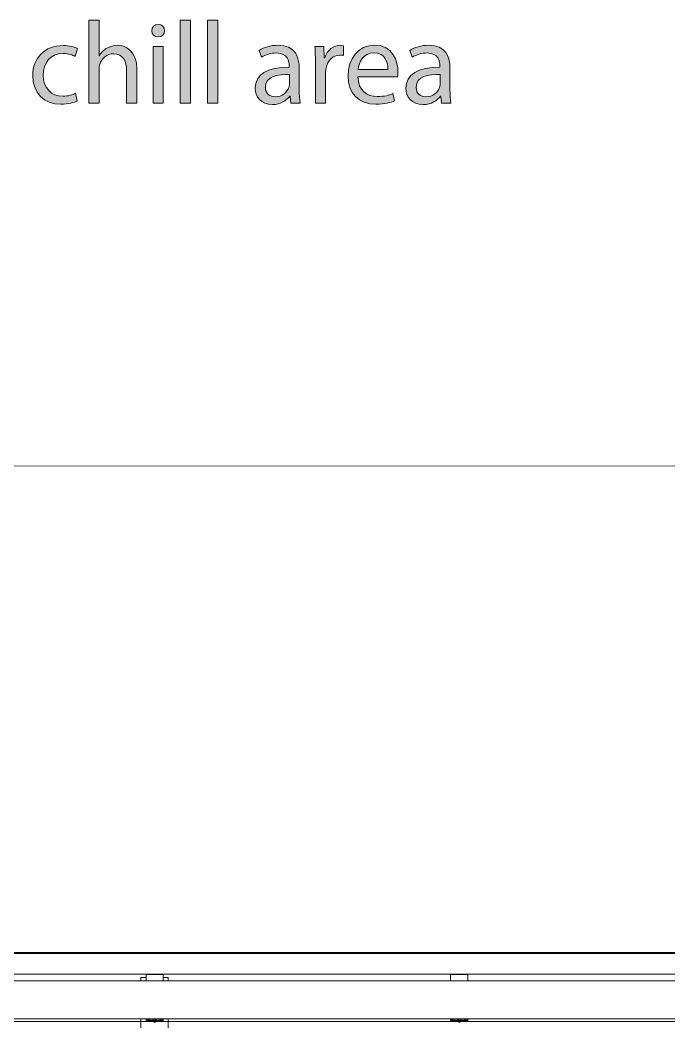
# Model space of a CAD drawing. Header units: centimetres. Extents: x -16.81 to -14.54, y 1.61 to 2.77.
# Drawn here: x -16.2241 to -16.1405, y 1.6488 to 1.7788 of the extents above; entities that cross this region are included whole.
import ezdxf

# ---------------------------------------------------------------- set-up
doc = ezdxf.new("R2010")
doc.units = ezdxf.units.CM
doc.header["$MEASUREMENT"] = 0
doc.layers.get('0').update_dxf_attribs({"lineweight": 0})
doc.layers.add('EXP COTA', color=7, linetype='Continuous', lineweight=0)

# ---------------------------------------------------------------- blocks, each defined once
blk = doc.blocks.new('Block_28')
at = {"true_color": 0x000000, "transparency": 33554687}
h = blk.add_hatch(color=18, dxfattribs=at)
h.dxf.hatch_style = 2
edge = h.paths.add_edge_path()
edge.add_spline(control_points=[(-16.21529, 1.77881), (-16.21529, 1.77881), (-16.21396, 1.77881), (-16.21396, 1.77881), (-16.21396, 1.77881), (-16.21396, 1.77422), (-16.21396, 1.77422), (-16.21396, 1.77422), (-16.21393, 1.77422), (-16.21393, 1.77422), (-16.21372, 1.7746), (-16.21339, 1.77495), (-16.21298, 1.77519), (-16.21258, 1.7754), (-16.21212, 1.77557), (-16.21162, 1.77557), (-16.21066, 1.77557), (-16.20909, 1.77495), (-16.20909, 1.77243), (-16.20909, 1.77243), (-16.20909, 1.76809), (-16.20909, 1.76809), (-16.20909, 1.76809), (-16.21041, 1.76809), (-16.21041, 1.76809), (-16.21041, 1.76809), (-16.21041, 1.77229), (-16.21041, 1.77229), (-16.21041, 1.77347), (-16.21085, 1.77447), (-16.2121, 1.77447), (-16.21296, 1.77447), (-16.21364, 1.77385), (-16.21388, 1.77312), (-16.21395, 1.77295), (-16.21396, 1.77274), (-16.21396, 1.7725), (-16.21396, 1.7725), (-16.21396, 1.76809), (-16.21396, 1.76809), (-16.21396, 1.76809), (-16.21529, 1.76809), (-16.21529, 1.76809), (-16.21529, 1.76809), (-16.21529, 1.77881), (-16.21529, 1.77881)], knot_values=[0, 0, 0, 0, 1, 1, 1, 2, 2, 2, 3, 3, 3, 4, 4, 4, 5, 5, 5, 6, 6, 6, 7, 7, 7, 8, 8, 8, 9, 9, 9, 10, 10, 10, 11, 11, 11, 12, 12, 12, 13, 13, 13, 14, 14, 14, 15, 15, 15, 15], degree=3, periodic=0)
h = blk.add_hatch(color=18, dxfattribs=at)
h.dxf.hatch_style = 2
edge = h.paths.add_edge_path()
edge.add_spline(control_points=[(-16.207, 1.76809), (-16.207, 1.76809), (-16.207, 1.7754), (-16.207, 1.7754), (-16.207, 1.7754), (-16.20568, 1.7754), (-16.20568, 1.7754), (-16.20568, 1.7754), (-16.20568, 1.76809), (-16.20568, 1.76809), (-16.20568, 1.76809), (-16.207, 1.76809), (-16.207, 1.76809)], knot_values=[0, 0, 0, 0, 1, 1, 1, 2, 2, 2, 3, 3, 3, 4, 4, 4, 4], degree=3, periodic=0)
edge = h.paths.add_edge_path()
edge.add_spline(control_points=[(-16.20552, 1.77743), (-16.20552, 1.77698), (-16.20585, 1.77664), (-16.20637, 1.77664), (-16.20683, 1.77664), (-16.20718, 1.77698), (-16.20718, 1.77743), (-16.20718, 1.77791), (-16.20683, 1.77825), (-16.20635, 1.77825), (-16.20585, 1.77825), (-16.20552, 1.77791), (-16.20552, 1.77743)], knot_values=[0, 0, 0, 0, 1, 1, 1, 2, 2, 2, 3, 3, 3, 4, 4, 4, 4], degree=3, periodic=0)
h = blk.add_hatch(color=18, dxfattribs=at)
h.dxf.hatch_style = 2
edge = h.paths.add_edge_path()
edge.add_spline(control_points=[(-16.20351, 1.77881), (-16.20351, 1.77881), (-16.20218, 1.77881), (-16.20218, 1.77881), (-16.20218, 1.77881), (-16.20218, 1.76809), (-16.20218, 1.76809), (-16.20218, 1.76809), (-16.20351, 1.76809), (-16.20351, 1.76809), (-16.20351, 1.76809), (-16.20351, 1.77881), (-16.20351, 1.77881)], knot_values=[0, 0, 0, 0, 1, 1, 1, 2, 2, 2, 3, 3, 3, 4, 4, 4, 4], degree=3, periodic=0)
h = blk.add_hatch(color=18, dxfattribs=at)
h.dxf.hatch_style = 2
edge = h.paths.add_edge_path()
edge.add_spline(control_points=[(-16.19998, 1.77881), (-16.19998, 1.77881), (-16.19865, 1.77881), (-16.19865, 1.77881), (-16.19865, 1.77881), (-16.19865, 1.76809), (-16.19865, 1.76809), (-16.19865, 1.76809), (-16.19998, 1.76809), (-16.19998, 1.76809), (-16.19998, 1.76809), (-16.19998, 1.77881), (-16.19998, 1.77881)], knot_values=[0, 0, 0, 0, 1, 1, 1, 2, 2, 2, 3, 3, 3, 4, 4, 4, 4], degree=3, periodic=0)
h = blk.add_hatch(color=18, dxfattribs=at)
h.dxf.hatch_style = 2
edge = h.paths.add_edge_path()
edge.add_spline(control_points=[(-16.21679, 1.76837), (-16.21713, 1.7682), (-16.21791, 1.76795), (-16.21889, 1.76795), (-16.22109, 1.76795), (-16.22252, 1.76944), (-16.22252, 1.77167), (-16.22252, 1.77391), (-16.22099, 1.77553), (-16.2186, 1.77553), (-16.21782, 1.77553), (-16.21713, 1.77533), (-16.21675, 1.77515), (-16.21675, 1.77515), (-16.21706, 1.77412), (-16.21706, 1.77412), (-16.21737, 1.77433), (-16.21787, 1.7745), (-16.2186, 1.7745), (-16.22027, 1.7745), (-16.22118, 1.77326), (-16.22118, 1.77171), (-16.22118, 1.77002), (-16.2201, 1.76899), (-16.21865, 1.76899), (-16.21789, 1.76899), (-16.21739, 1.76919), (-16.21701, 1.76937), (-16.21701, 1.76937), (-16.21679, 1.76837), (-16.21679, 1.76837)], knot_values=[0, 0, 0, 0, 1, 1, 1, 2, 2, 2, 3, 3, 3, 4, 4, 4, 5, 5, 5, 6, 6, 6, 7, 7, 7, 8, 8, 8, 9, 9, 9, 10, 10, 10, 10], degree=3, periodic=0)
h = blk.add_hatch(color=18, dxfattribs=at)
h.dxf.hatch_style = 2
edge = h.paths.add_edge_path()
edge.add_spline(control_points=[(-16.18943, 1.77181), (-16.19088, 1.77185), (-16.19252, 1.77161), (-16.19252, 1.77016), (-16.19252, 1.7693), (-16.19195, 1.76892), (-16.19128, 1.76892), (-16.19033, 1.76892), (-16.18973, 1.7695), (-16.1895, 1.77012), (-16.18947, 1.77026), (-16.18943, 1.7704), (-16.18943, 1.77054), (-16.18943, 1.77054), (-16.18943, 1.77181), (-16.18943, 1.77181)], knot_values=[0, 0, 0, 0, 1, 1, 1, 2, 2, 2, 3, 3, 3, 4, 4, 4, 5, 5, 5, 5], degree=3, periodic=0)
edge = h.paths.add_edge_path()
edge.add_spline(control_points=[(-16.18924, 1.76809), (-16.18924, 1.76809), (-16.18935, 1.76902), (-16.18935, 1.76902), (-16.18935, 1.76902), (-16.18938, 1.76902), (-16.18938, 1.76902), (-16.1898, 1.76844), (-16.19057, 1.76792), (-16.19162, 1.76792), (-16.1931, 1.76792), (-16.19384, 1.76895), (-16.19384, 1.77002), (-16.19384, 1.77178), (-16.19228, 1.77274), (-16.18947, 1.77274), (-16.18947, 1.77274), (-16.18947, 1.77288), (-16.18947, 1.77288), (-16.18947, 1.7735), (-16.18962, 1.77457), (-16.19112, 1.77457), (-16.19179, 1.77457), (-16.1925, 1.77436), (-16.19302, 1.77402), (-16.19302, 1.77402), (-16.19333, 1.77491), (-16.19333, 1.77491), (-16.19272, 1.77529), (-16.19185, 1.77557), (-16.19093, 1.77557), (-16.18869, 1.77557), (-16.18816, 1.77402), (-16.18816, 1.77257), (-16.18816, 1.77257), (-16.18816, 1.76985), (-16.18816, 1.76985), (-16.18816, 1.76919), (-16.18812, 1.76857), (-16.18804, 1.76809), (-16.18804, 1.76809), (-16.18924, 1.76809), (-16.18924, 1.76809)], knot_values=[0, 0, 0, 0, 1, 1, 1, 2, 2, 2, 3, 3, 3, 4, 4, 4, 5, 5, 5, 6, 6, 6, 7, 7, 7, 8, 8, 8, 9, 9, 9, 10, 10, 10, 11, 11, 11, 12, 12, 12, 13, 13, 13, 14, 14, 14, 14], degree=3, periodic=0)
h = blk.add_hatch(color=18, dxfattribs=at)
h.dxf.hatch_style = 2
edge = h.paths.add_edge_path()
edge.add_spline(control_points=[(-16.18607, 1.77312), (-16.18607, 1.77398), (-16.18609, 1.77471), (-16.18614, 1.7754), (-16.18614, 1.7754), (-16.18497, 1.7754), (-16.18497, 1.7754), (-16.18497, 1.7754), (-16.18494, 1.77395), (-16.18494, 1.77395), (-16.18494, 1.77395), (-16.18487, 1.77395), (-16.18487, 1.77395), (-16.18454, 1.77495), (-16.18375, 1.77557), (-16.18285, 1.77557), (-16.1827, 1.77557), (-16.1826, 1.77553), (-16.18247, 1.7755), (-16.18247, 1.7755), (-16.18247, 1.77426), (-16.18247, 1.77426), (-16.18261, 1.77429), (-16.18275, 1.77429), (-16.18292, 1.77429), (-16.18385, 1.77429), (-16.18452, 1.7736), (-16.18471, 1.7726), (-16.18473, 1.77243), (-16.18477, 1.77219), (-16.18477, 1.77198), (-16.18477, 1.77198), (-16.18477, 1.76809), (-16.18477, 1.76809), (-16.18477, 1.76809), (-16.18607, 1.76809), (-16.18607, 1.76809), (-16.18607, 1.76809), (-16.18607, 1.77312), (-16.18607, 1.77312)], knot_values=[0, 0, 0, 0, 1, 1, 1, 2, 2, 2, 3, 3, 3, 4, 4, 4, 5, 5, 5, 6, 6, 6, 7, 7, 7, 8, 8, 8, 9, 9, 9, 10, 10, 10, 11, 11, 11, 12, 12, 12, 13, 13, 13, 13], degree=3, periodic=0)
h = blk.add_hatch(color=18, dxfattribs=at)
h.dxf.hatch_style = 2
edge = h.paths.add_edge_path()
edge.add_spline(control_points=[(-16.17672, 1.77243), (-16.1767, 1.77329), (-16.17707, 1.7746), (-16.17855, 1.7746), (-16.17989, 1.7746), (-16.18048, 1.77336), (-16.18058, 1.77243), (-16.18058, 1.77243), (-16.17672, 1.77243), (-16.17672, 1.77243)], knot_values=[0, 0, 0, 0, 1, 1, 1, 2, 2, 2, 3, 3, 3, 3], degree=3, periodic=0)
edge = h.paths.add_edge_path()
edge.add_spline(control_points=[(-16.1806, 1.7715), (-16.18058, 1.76971), (-16.17943, 1.76895), (-16.1781, 1.76895), (-16.17715, 1.76895), (-16.17658, 1.76913), (-16.17608, 1.76933), (-16.17608, 1.76933), (-16.17586, 1.7684), (-16.17586, 1.7684), (-16.17633, 1.7682), (-16.17712, 1.76795), (-16.17827, 1.76795), (-16.18053, 1.76795), (-16.18187, 1.7694), (-16.18187, 1.77161), (-16.18187, 1.77381), (-16.18058, 1.77557), (-16.17844, 1.77557), (-16.17607, 1.77557), (-16.17543, 1.77347), (-16.17543, 1.77212), (-16.17543, 1.77185), (-16.17546, 1.77164), (-16.17548, 1.7715), (-16.17548, 1.7715), (-16.1806, 1.7715), (-16.1806, 1.7715)], knot_values=[0, 0, 0, 0, 1, 1, 1, 2, 2, 2, 3, 3, 3, 4, 4, 4, 5, 5, 5, 6, 6, 6, 7, 7, 7, 8, 8, 8, 9, 9, 9, 9], degree=3, periodic=0)
h = blk.add_hatch(color=18, dxfattribs=at)
h.dxf.hatch_style = 2
edge = h.paths.add_edge_path()
edge.add_spline(control_points=[(-16.17, 1.77181), (-16.17145, 1.77185), (-16.17309, 1.77161), (-16.17309, 1.77016), (-16.17309, 1.7693), (-16.17252, 1.76892), (-16.17185, 1.76892), (-16.1709, 1.76892), (-16.1703, 1.7695), (-16.17007, 1.77012), (-16.17004, 1.77026), (-16.17, 1.7704), (-16.17, 1.77054), (-16.17, 1.77054), (-16.17, 1.77181), (-16.17, 1.77181)], knot_values=[0, 0, 0, 0, 1, 1, 1, 2, 2, 2, 3, 3, 3, 4, 4, 4, 5, 5, 5, 5], degree=3, periodic=0)
edge = h.paths.add_edge_path()
edge.add_spline(control_points=[(-16.16981, 1.76809), (-16.16981, 1.76809), (-16.16992, 1.76902), (-16.16992, 1.76902), (-16.16992, 1.76902), (-16.16995, 1.76902), (-16.16995, 1.76902), (-16.17037, 1.76844), (-16.17114, 1.76792), (-16.17219, 1.76792), (-16.17367, 1.76792), (-16.17441, 1.76895), (-16.17441, 1.77002), (-16.17441, 1.77178), (-16.17285, 1.77274), (-16.17004, 1.77274), (-16.17004, 1.77274), (-16.17004, 1.77288), (-16.17004, 1.77288), (-16.17004, 1.7735), (-16.17019, 1.77457), (-16.17169, 1.77457), (-16.17236, 1.77457), (-16.17307, 1.77436), (-16.17359, 1.77402), (-16.17359, 1.77402), (-16.1739, 1.77491), (-16.1739, 1.77491), (-16.17329, 1.77529), (-16.17242, 1.77557), (-16.1715, 1.77557), (-16.16926, 1.77557), (-16.16873, 1.77402), (-16.16873, 1.77257), (-16.16873, 1.77257), (-16.16873, 1.76985), (-16.16873, 1.76985), (-16.16873, 1.76919), (-16.16869, 1.76857), (-16.16861, 1.76809), (-16.16861, 1.76809), (-16.16981, 1.76809), (-16.16981, 1.76809)], knot_values=[0, 0, 0, 0, 1, 1, 1, 2, 2, 2, 3, 3, 3, 4, 4, 4, 5, 5, 5, 6, 6, 6, 7, 7, 7, 8, 8, 8, 9, 9, 9, 10, 10, 10, 11, 11, 11, 12, 12, 12, 13, 13, 13, 14, 14, 14, 14], degree=3, periodic=0)
for points, knots in [([(-16.21529, 1.77881), (-16.21529, 1.77881), (-16.21396, 1.77881), (-16.21396, 1.77881), (-16.21396, 1.77881), (-16.21396, 1.77422), (-16.21396, 1.77422), (-16.21396, 1.77422), (-16.21393, 1.77422), (-16.21393, 1.77422), (-16.21372, 1.7746), (-16.21339, 1.77495), (-16.21298, 1.77519), (-16.21258, 1.7754), (-16.21212, 1.77557), (-16.21162, 1.77557), (-16.21066, 1.77557), (-16.20909, 1.77495), (-16.20909, 1.77243), (-16.20909, 1.77243), (-16.20909, 1.76809), (-16.20909, 1.76809), (-16.20909, 1.76809), (-16.21041, 1.76809), (-16.21041, 1.76809), (-16.21041, 1.76809), (-16.21041, 1.77229), (-16.21041, 1.77229), (-16.21041, 1.77347), (-16.21085, 1.77447), (-16.2121, 1.77447), (-16.21296, 1.77447), (-16.21364, 1.77385), (-16.21388, 1.77312), (-16.21395, 1.77295), (-16.21396, 1.77274), (-16.21396, 1.7725), (-16.21396, 1.7725), (-16.21396, 1.76809), (-16.21396, 1.76809), (-16.21396, 1.76809), (-16.21529, 1.76809), (-16.21529, 1.76809), (-16.21529, 1.76809), (-16.21529, 1.77881), (-16.21529, 1.77881)], [0, 0, 0, 0, 1, 1, 1, 2, 2, 2, 3, 3, 3, 4, 4, 4, 5, 5, 5, 6, 6, 6, 7, 7, 7, 8, 8, 8, 9, 9, 9, 10, 10, 10, 11, 11, 11, 12, 12, 12, 13, 13, 13, 14, 14, 14, 15, 15, 15, 15]), ([(-16.20552, 1.77743), (-16.20552, 1.77698), (-16.20585, 1.77664), (-16.20637, 1.77664), (-16.20683, 1.77664), (-16.20718, 1.77698), (-16.20718, 1.77743), (-16.20718, 1.77791), (-16.20683, 1.77825), (-16.20635, 1.77825), (-16.20585, 1.77825), (-16.20552, 1.77791), (-16.20552, 1.77743)], [0, 0, 0, 0, 1, 1, 1, 2, 2, 2, 3, 3, 3, 4, 4, 4, 4]), ([(-16.20351, 1.77881), (-16.20351, 1.77881), (-16.20218, 1.77881), (-16.20218, 1.77881), (-16.20218, 1.77881), (-16.20218, 1.76809), (-16.20218, 1.76809), (-16.20218, 1.76809), (-16.20351, 1.76809), (-16.20351, 1.76809), (-16.20351, 1.76809), (-16.20351, 1.77881), (-16.20351, 1.77881)], [0, 0, 0, 0, 1, 1, 1, 2, 2, 2, 3, 3, 3, 4, 4, 4, 4]), ([(-16.19998, 1.77881), (-16.19998, 1.77881), (-16.19865, 1.77881), (-16.19865, 1.77881), (-16.19865, 1.77881), (-16.19865, 1.76809), (-16.19865, 1.76809), (-16.19865, 1.76809), (-16.19998, 1.76809), (-16.19998, 1.76809), (-16.19998, 1.76809), (-16.19998, 1.77881), (-16.19998, 1.77881)], [0, 0, 0, 0, 1, 1, 1, 2, 2, 2, 3, 3, 3, 4, 4, 4, 4]), ([(-16.21679, 1.76837), (-16.21713, 1.7682), (-16.21791, 1.76795), (-16.21889, 1.76795), (-16.22109, 1.76795), (-16.22252, 1.76944), (-16.22252, 1.77167), (-16.22252, 1.77391), (-16.22099, 1.77553), (-16.2186, 1.77553), (-16.21782, 1.77553), (-16.21713, 1.77533), (-16.21675, 1.77515), (-16.21675, 1.77515), (-16.21706, 1.77412), (-16.21706, 1.77412), (-16.21737, 1.77433), (-16.21787, 1.7745), (-16.2186, 1.7745), (-16.22027, 1.7745), (-16.22118, 1.77326), (-16.22118, 1.77171), (-16.22118, 1.77002), (-16.2201, 1.76899), (-16.21865, 1.76899), (-16.21789, 1.76899), (-16.21739, 1.76919), (-16.21701, 1.76937), (-16.21701, 1.76937), (-16.21679, 1.76837), (-16.21679, 1.76837)], [0, 0, 0, 0, 1, 1, 1, 2, 2, 2, 3, 3, 3, 4, 4, 4, 5, 5, 5, 6, 6, 6, 7, 7, 7, 8, 8, 8, 9, 9, 9, 10, 10, 10, 10]), ([(-16.207, 1.76809), (-16.207, 1.76809), (-16.207, 1.7754), (-16.207, 1.7754), (-16.207, 1.7754), (-16.20568, 1.7754), (-16.20568, 1.7754), (-16.20568, 1.7754), (-16.20568, 1.76809), (-16.20568, 1.76809), (-16.20568, 1.76809), (-16.207, 1.76809), (-16.207, 1.76809)], [0, 0, 0, 0, 1, 1, 1, 2, 2, 2, 3, 3, 3, 4, 4, 4, 4]), ([(-16.18924, 1.76809), (-16.18924, 1.76809), (-16.18935, 1.76902), (-16.18935, 1.76902), (-16.18935, 1.76902), (-16.18938, 1.76902), (-16.18938, 1.76902), (-16.1898, 1.76844), (-16.19057, 1.76792), (-16.19162, 1.76792), (-16.1931, 1.76792), (-16.19384, 1.76895), (-16.19384, 1.77002), (-16.19384, 1.77178), (-16.19228, 1.77274), (-16.18947, 1.77274), (-16.18947, 1.77274), (-16.18947, 1.77288), (-16.18947, 1.77288), (-16.18947, 1.7735), (-16.18962, 1.77457), (-16.19112, 1.77457), (-16.19179, 1.77457), (-16.1925, 1.77436), (-16.19302, 1.77402), (-16.19302, 1.77402), (-16.19333, 1.77491), (-16.19333, 1.77491), (-16.19272, 1.77529), (-16.19185, 1.77557), (-16.19093, 1.77557), (-16.18869, 1.77557), (-16.18816, 1.77402), (-16.18816, 1.77257), (-16.18816, 1.77257), (-16.18816, 1.76985), (-16.18816, 1.76985), (-16.18816, 1.76919), (-16.18812, 1.76857), (-16.18804, 1.76809), (-16.18804, 1.76809), (-16.18924, 1.76809), (-16.18924, 1.76809)], [0, 0, 0, 0, 1, 1, 1, 2, 2, 2, 3, 3, 3, 4, 4, 4, 5, 5, 5, 6, 6, 6, 7, 7, 7, 8, 8, 8, 9, 9, 9, 10, 10, 10, 11, 11, 11, 12, 12, 12, 13, 13, 13, 14, 14, 14, 14]), ([(-16.18607, 1.77312), (-16.18607, 1.77398), (-16.18609, 1.77471), (-16.18614, 1.7754), (-16.18614, 1.7754), (-16.18497, 1.7754), (-16.18497, 1.7754), (-16.18497, 1.7754), (-16.18494, 1.77395), (-16.18494, 1.77395), (-16.18494, 1.77395), (-16.18487, 1.77395), (-16.18487, 1.77395), (-16.18454, 1.77495), (-16.18375, 1.77557), (-16.18285, 1.77557), (-16.1827, 1.77557), (-16.1826, 1.77553), (-16.18247, 1.7755), (-16.18247, 1.7755), (-16.18247, 1.77426), (-16.18247, 1.77426), (-16.18261, 1.77429), (-16.18275, 1.77429), (-16.18292, 1.77429), (-16.18385, 1.77429), (-16.18452, 1.7736), (-16.18471, 1.7726), (-16.18473, 1.77243), (-16.18477, 1.77219), (-16.18477, 1.77198), (-16.18477, 1.77198), (-16.18477, 1.76809), (-16.18477, 1.76809), (-16.18477, 1.76809), (-16.18607, 1.76809), (-16.18607, 1.76809), (-16.18607, 1.76809), (-16.18607, 1.77312), (-16.18607, 1.77312)], [0, 0, 0, 0, 1, 1, 1, 2, 2, 2, 3, 3, 3, 4, 4, 4, 5, 5, 5, 6, 6, 6, 7, 7, 7, 8, 8, 8, 9, 9, 9, 10, 10, 10, 11, 11, 11, 12, 12, 12, 13, 13, 13, 13]), ([(-16.1806, 1.7715), (-16.18058, 1.76971), (-16.17943, 1.76895), (-16.1781, 1.76895), (-16.17715, 1.76895), (-16.17658, 1.76913), (-16.17608, 1.76933), (-16.17608, 1.76933), (-16.17586, 1.7684), (-16.17586, 1.7684), (-16.17633, 1.7682), (-16.17712, 1.76795), (-16.17827, 1.76795), (-16.18053, 1.76795), (-16.18187, 1.7694), (-16.18187, 1.77161), (-16.18187, 1.77381), (-16.18058, 1.77557), (-16.17844, 1.77557), (-16.17607, 1.77557), (-16.17543, 1.77347), (-16.17543, 1.77212), (-16.17543, 1.77185), (-16.17546, 1.77164), (-16.17548, 1.7715), (-16.17548, 1.7715), (-16.1806, 1.7715), (-16.1806, 1.7715)], [0, 0, 0, 0, 1, 1, 1, 2, 2, 2, 3, 3, 3, 4, 4, 4, 5, 5, 5, 6, 6, 6, 7, 7, 7, 8, 8, 8, 9, 9, 9, 9]), ([(-16.17672, 1.77243), (-16.1767, 1.77329), (-16.17707, 1.7746), (-16.17855, 1.7746), (-16.17989, 1.7746), (-16.18048, 1.77336), (-16.18058, 1.77243), (-16.18058, 1.77243), (-16.17672, 1.77243), (-16.17672, 1.77243)], [0, 0, 0, 0, 1, 1, 1, 2, 2, 2, 3, 3, 3, 3]), ([(-16.16981, 1.76809), (-16.16981, 1.76809), (-16.16992, 1.76902), (-16.16992, 1.76902), (-16.16992, 1.76902), (-16.16995, 1.76902), (-16.16995, 1.76902), (-16.17037, 1.76844), (-16.17114, 1.76792), (-16.17219, 1.76792), (-16.17367, 1.76792), (-16.17441, 1.76895), (-16.17441, 1.77002), (-16.17441, 1.77178), (-16.17285, 1.77274), (-16.17004, 1.77274), (-16.17004, 1.77274), (-16.17004, 1.77288), (-16.17004, 1.77288), (-16.17004, 1.7735), (-16.17019, 1.77457), (-16.17169, 1.77457), (-16.17236, 1.77457), (-16.17307, 1.77436), (-16.17359, 1.77402), (-16.17359, 1.77402), (-16.1739, 1.77491), (-16.1739, 1.77491), (-16.17329, 1.77529), (-16.17242, 1.77557), (-16.1715, 1.77557), (-16.16926, 1.77557), (-16.16873, 1.77402), (-16.16873, 1.77257), (-16.16873, 1.77257), (-16.16873, 1.76985), (-16.16873, 1.76985), (-16.16873, 1.76919), (-16.16869, 1.76857), (-16.16861, 1.76809), (-16.16861, 1.76809), (-16.16981, 1.76809), (-16.16981, 1.76809)], [0, 0, 0, 0, 1, 1, 1, 2, 2, 2, 3, 3, 3, 4, 4, 4, 5, 5, 5, 6, 6, 6, 7, 7, 7, 8, 8, 8, 9, 9, 9, 10, 10, 10, 11, 11, 11, 12, 12, 12, 13, 13, 13, 14, 14, 14, 14]), ([(-16.18943, 1.77181), (-16.19088, 1.77185), (-16.19252, 1.77161), (-16.19252, 1.77016), (-16.19252, 1.7693), (-16.19195, 1.76892), (-16.19128, 1.76892), (-16.19033, 1.76892), (-16.18973, 1.7695), (-16.1895, 1.77012), (-16.18947, 1.77026), (-16.18943, 1.7704), (-16.18943, 1.77054), (-16.18943, 1.77054), (-16.18943, 1.77181), (-16.18943, 1.77181)], [0, 0, 0, 0, 1, 1, 1, 2, 2, 2, 3, 3, 3, 4, 4, 4, 5, 5, 5, 5]), ([(-16.17, 1.77181), (-16.17145, 1.77185), (-16.17309, 1.77161), (-16.17309, 1.77016), (-16.17309, 1.7693), (-16.17252, 1.76892), (-16.17185, 1.76892), (-16.1709, 1.76892), (-16.1703, 1.7695), (-16.17007, 1.77012), (-16.17004, 1.77026), (-16.17, 1.7704), (-16.17, 1.77054), (-16.17, 1.77054), (-16.17, 1.77181), (-16.17, 1.77181)], [0, 0, 0, 0, 1, 1, 1, 2, 2, 2, 3, 3, 3, 4, 4, 4, 5, 5, 5, 5])]:
    blk.add_open_spline(points, degree=3, knots=knots)
blk = doc.blocks.new('Block_27')
blk.add_blockref('Block_28', (0, 0))
blk = doc.blocks.new('Block_29')
at = {"layer": 'EXP COTA', "color": 172, "lineweight": 0, "true_color": 0x0000cc}
blk.add_line((-16.03656, 1.65852), (-16.7342, 1.65852), dxfattribs=at)

msp = doc.modelspace()

# ---------------------------------------------------------------- linework, layer by layer
at = {"color": 18, "lineweight": 0, "true_color": 0x000000}
for p, q in [((-16.12715, 1.65842), (-16.28716, 1.65841)), ((-16.12936, 1.65573), (-16.28418, 1.65572)), ((-16.20791, 1.6549), (-16.24493, 1.6549)), ((-16.20856, 1.6549), (-16.20856, 1.65533)), ((-16.20791, 1.65533), (-16.20856, 1.65533)), ((-16.20791, 1.6549), (-16.20791, 1.65572)), ((-16.20791, 1.65572), (-16.20568, 1.65572)), ((-16.20568, 1.6549), (-16.20791, 1.6549)), ((-16.20568, 1.65572), (-16.20568, 1.6549)), ((-16.20504, 1.65532), (-16.20568, 1.65533)), ((-16.16866, 1.6549), (-16.20568, 1.6549)), ((-16.20504, 1.6549), (-16.20504, 1.65532)), ((-16.16866, 1.6549), (-16.16866, 1.65572)), ((-16.16866, 1.65572), (-16.16642, 1.65572)), ((-16.16642, 1.6549), (-16.16866, 1.6549)), ((-16.16642, 1.65572), (-16.16642, 1.6549)), ((-16.07736, 1.6549), (-16.16642, 1.6549)), ((-16.24493, 1.64997), (-16.20791, 1.64997)), ((-16.20791, 1.64962), (-16.24493, 1.64962)), ((-16.20856, 1.64882), (-16.20856, 1.64997)), ((-16.20791, 1.64962), (-16.20791, 1.64997)), ((-16.20791, 1.64997), (-16.2078, 1.64997)), ((-16.2078, 1.64962), (-16.20791, 1.64962)), ((-16.2078, 1.64982), (-16.2078, 1.64997)), ((-16.2078, 1.64997), (-16.20759, 1.64997)), ((-16.2078, 1.64982), (-16.20759, 1.64982)), ((-16.2078, 1.64972), (-16.2078, 1.64962)), ((-16.20578, 1.64972), (-16.2078, 1.64972)), ((-16.20578, 1.64962), (-16.2078, 1.64962)), ((-16.20759, 1.64982), (-16.20759, 1.64997)), ((-16.20759, 1.64997), (-16.20749, 1.64997)), ((-16.20749, 1.64982), (-16.20749, 1.64997)), ((-16.20749, 1.64997), (-16.207, 1.64997)), ((-16.20749, 1.64982), (-16.207, 1.64982)), ((-16.20714, 1.64967), (-16.20714, 1.64972)), ((-16.20714, 1.64967), (-16.20714, 1.64972)), ((-16.20696, 1.64967), (-16.20714, 1.64967)), ((-16.20696, 1.64967), (-16.20714, 1.64967)), ((-16.207, 1.64997), (-16.207, 1.64982)), ((-16.207, 1.64997), (-16.2069, 1.64997)), ((-16.20696, 1.64966), (-16.20696, 1.64967)), ((-16.20662, 1.64967), (-16.20696, 1.64967)), ((-16.20696, 1.64966), (-16.20696, 1.64967)), ((-16.20662, 1.64967), (-16.20696, 1.64967)), ((-16.20696, 1.64965), (-16.20696, 1.64966)), ((-16.20696, 1.64965), (-16.20696, 1.64966)), ((-16.20695, 1.64964), (-16.20696, 1.64965)), ((-16.20695, 1.64964), (-16.20696, 1.64965)), ((-16.20694, 1.64963), (-16.20695, 1.64964)), ((-16.20694, 1.64963), (-16.20695, 1.64964)), ((-16.20694, 1.64962), (-16.20694, 1.64963)), ((-16.20694, 1.64962), (-16.20694, 1.64963)), ((-16.20693, 1.64961), (-16.20694, 1.64962)), ((-16.20693, 1.64961), (-16.20694, 1.64962)), ((-16.20692, 1.6496), (-16.20693, 1.64961)), ((-16.20692, 1.6496), (-16.20693, 1.64961)), ((-16.20691, 1.6496), (-16.20692, 1.6496)), ((-16.20691, 1.6496), (-16.20692, 1.6496)), ((-16.20691, 1.64959), (-16.20691, 1.6496)), ((-16.20691, 1.64959), (-16.20691, 1.6496)), ((-16.2069, 1.64958), (-16.20691, 1.64959)), ((-16.2069, 1.64958), (-16.20691, 1.64959)), ((-16.2069, 1.64997), (-16.2069, 1.64982)), ((-16.2069, 1.64997), (-16.20669, 1.64997)), ((-16.2069, 1.64982), (-16.20669, 1.64982)), ((-16.20689, 1.64958), (-16.2069, 1.64958)), ((-16.20689, 1.64958), (-16.2069, 1.64958)), ((-16.20688, 1.64957), (-16.20689, 1.64958)), ((-16.20688, 1.64957), (-16.20689, 1.64958)), ((-16.20687, 1.64956), (-16.20688, 1.64957)), ((-16.20687, 1.64956), (-16.20688, 1.64957)), ((-16.20686, 1.64956), (-16.20687, 1.64956)), ((-16.20686, 1.64956), (-16.20687, 1.64956)), ((-16.20684, 1.64956), (-16.20686, 1.64956)), ((-16.20684, 1.64956), (-16.20686, 1.64956)), ((-16.20673, 1.64956), (-16.20674, 1.64956)), ((-16.20673, 1.64956), (-16.20674, 1.64956)), ((-16.20672, 1.64956), (-16.20673, 1.64956)), ((-16.20672, 1.64956), (-16.20673, 1.64956)), ((-16.20671, 1.64957), (-16.20672, 1.64956)), ((-16.20671, 1.64957), (-16.20672, 1.64956)), ((-16.2067, 1.64958), (-16.20671, 1.64957)), ((-16.2067, 1.64958), (-16.20671, 1.64957)), ((-16.20669, 1.64958), (-16.2067, 1.64958)), ((-16.20669, 1.64958), (-16.2067, 1.64958)), ((-16.20669, 1.64997), (-16.20669, 1.64982)), ((-16.20669, 1.64997), (-16.20658, 1.64997)), ((-16.20668, 1.64959), (-16.20669, 1.64958)), ((-16.20668, 1.64959), (-16.20669, 1.64958)), ((-16.20667, 1.6496), (-16.20668, 1.64959)), ((-16.20667, 1.6496), (-16.20668, 1.64959)), ((-16.20666, 1.6496), (-16.20667, 1.6496)), ((-16.20666, 1.6496), (-16.20667, 1.6496)), ((-16.20665, 1.64962), (-16.20666, 1.64961)), ((-16.20665, 1.64962), (-16.20666, 1.64961)), ((-16.20666, 1.64961), (-16.20666, 1.6496)), ((-16.20666, 1.64961), (-16.20666, 1.6496)), ((-16.20664, 1.64963), (-16.20665, 1.64962)), ((-16.20664, 1.64963), (-16.20665, 1.64962)), ((-16.20663, 1.64965), (-16.20664, 1.64964)), ((-16.20663, 1.64965), (-16.20664, 1.64964)), ((-16.20664, 1.64964), (-16.20664, 1.64963)), ((-16.20664, 1.64964), (-16.20664, 1.64963)), ((-16.20662, 1.64967), (-16.20663, 1.64966)), ((-16.20662, 1.64967), (-16.20663, 1.64966)), ((-16.20663, 1.64966), (-16.20663, 1.64965)), ((-16.20663, 1.64966), (-16.20663, 1.64965)), ((-16.20644, 1.64967), (-16.20662, 1.64967)), ((-16.20644, 1.64967), (-16.20662, 1.64967)), ((-16.20658, 1.64982), (-16.20658, 1.64997)), ((-16.20658, 1.64997), (-16.2061, 1.64997)), ((-16.20658, 1.64982), (-16.2061, 1.64982)), ((-16.20644, 1.64972), (-16.20644, 1.64967)), ((-16.20644, 1.64972), (-16.20644, 1.64967)), ((-16.2061, 1.64982), (-16.2061, 1.64997)), ((-16.2061, 1.64997), (-16.20599, 1.64997)), ((-16.20599, 1.64982), (-16.20599, 1.64997)), ((-16.20599, 1.64997), (-16.20578, 1.64997)), ((-16.20599, 1.64982), (-16.20578, 1.64982)), ((-16.20578, 1.64982), (-16.20578, 1.64997)), ((-16.20578, 1.64997), (-16.20568, 1.64997)), ((-16.20578, 1.64972), (-16.20578, 1.64962)), ((-16.20578, 1.64962), (-16.20568, 1.64962)), ((-16.20568, 1.64962), (-16.20568, 1.64997)), ((-16.20568, 1.64997), (-16.16866, 1.64997)), ((-16.16866, 1.64962), (-16.20568, 1.64962)), ((-16.20504, 1.64882), (-16.20504, 1.64997)), ((-16.16866, 1.64962), (-16.16866, 1.64997)), ((-16.16866, 1.64997), (-16.16855, 1.64997)), ((-16.16855, 1.64962), (-16.16866, 1.64962)), ((-16.16855, 1.64982), (-16.16855, 1.64997)), ((-16.16855, 1.64997), (-16.16834, 1.64997)), ((-16.16855, 1.64982), (-16.16834, 1.64982)), ((-16.16855, 1.64972), (-16.16855, 1.64962)), ((-16.16653, 1.64972), (-16.16855, 1.64972)), ((-16.16653, 1.64962), (-16.16855, 1.64962)), ((-16.16834, 1.64982), (-16.16834, 1.64997)), ((-16.16834, 1.64997), (-16.16823, 1.64997)), ((-16.16823, 1.64982), (-16.16823, 1.64997)), ((-16.16823, 1.64997), (-16.16775, 1.64997)), ((-16.16823, 1.64982), (-16.16775, 1.64982)), ((-16.16789, 1.64967), (-16.16789, 1.64972)), ((-16.16789, 1.64967), (-16.16789, 1.64972)), ((-16.16771, 1.64967), (-16.16789, 1.64967)), ((-16.16771, 1.64967), (-16.16789, 1.64967)), ((-16.16775, 1.64997), (-16.16775, 1.64982)), ((-16.16775, 1.64997), (-16.16765, 1.64997)), ((-16.16771, 1.64966), (-16.16771, 1.64967)), ((-16.16737, 1.64967), (-16.16771, 1.64967)), ((-16.16771, 1.64966), (-16.16771, 1.64967)), ((-16.16737, 1.64967), (-16.16771, 1.64967)), ((-16.1677, 1.64965), (-16.16771, 1.64966)), ((-16.1677, 1.64965), (-16.16771, 1.64966)), ((-16.1677, 1.64964), (-16.1677, 1.64965)), ((-16.1677, 1.64964), (-16.1677, 1.64965)), ((-16.16769, 1.64963), (-16.1677, 1.64964)), ((-16.16769, 1.64963), (-16.1677, 1.64964)), ((-16.16768, 1.64962), (-16.16769, 1.64963)), ((-16.16768, 1.64962), (-16.16769, 1.64963)), ((-16.16768, 1.64961), (-16.16768, 1.64962)), ((-16.16768, 1.64961), (-16.16768, 1.64962)), ((-16.16767, 1.6496), (-16.16768, 1.64961)), ((-16.16767, 1.6496), (-16.16768, 1.64961)), ((-16.16766, 1.6496), (-16.16767, 1.6496)), ((-16.16766, 1.6496), (-16.16767, 1.6496)), ((-16.16765, 1.64959), (-16.16766, 1.6496)), ((-16.16765, 1.64959), (-16.16766, 1.6496)), ((-16.16765, 1.64997), (-16.16765, 1.64982)), ((-16.16765, 1.64997), (-16.16743, 1.64997)), ((-16.16765, 1.64982), (-16.16743, 1.64982)), ((-16.16764, 1.64958), (-16.16765, 1.64959)), ((-16.16764, 1.64958), (-16.16765, 1.64959)), ((-16.16763, 1.64958), (-16.16764, 1.64958)), ((-16.16763, 1.64958), (-16.16764, 1.64958)), ((-16.16762, 1.64957), (-16.16763, 1.64958)), ((-16.16762, 1.64957), (-16.16763, 1.64958)), ((-16.16761, 1.64956), (-16.16762, 1.64957)), ((-16.16761, 1.64956), (-16.16762, 1.64957)), ((-16.1676, 1.64956), (-16.16761, 1.64956)), ((-16.1676, 1.64956), (-16.16761, 1.64956)), ((-16.16759, 1.64956), (-16.1676, 1.64956)), ((-16.16759, 1.64956), (-16.1676, 1.64956)), ((-16.16748, 1.64956), (-16.16749, 1.64956)), ((-16.16748, 1.64956), (-16.16749, 1.64956)), ((-16.16747, 1.64956), (-16.16748, 1.64956)), ((-16.16747, 1.64956), (-16.16748, 1.64956)), ((-16.16746, 1.64957), (-16.16747, 1.64956)), ((-16.16746, 1.64957), (-16.16747, 1.64956)), ((-16.16745, 1.64958), (-16.16746, 1.64957)), ((-16.16745, 1.64958), (-16.16746, 1.64957)), ((-16.16744, 1.64958), (-16.16745, 1.64958)), ((-16.16744, 1.64958), (-16.16745, 1.64958)), ((-16.16743, 1.64959), (-16.16744, 1.64958)), ((-16.16743, 1.64959), (-16.16744, 1.64958)), ((-16.16743, 1.64997), (-16.16743, 1.64982)), ((-16.16743, 1.64997), (-16.16733, 1.64997)), ((-16.16742, 1.6496), (-16.16743, 1.64959)), ((-16.16742, 1.6496), (-16.16743, 1.64959)), ((-16.16741, 1.6496), (-16.16742, 1.6496)), ((-16.16741, 1.6496), (-16.16742, 1.6496)), ((-16.1674, 1.64961), (-16.16741, 1.6496)), ((-16.1674, 1.64961), (-16.16741, 1.6496)), ((-16.16739, 1.64962), (-16.1674, 1.64961)), ((-16.16739, 1.64962), (-16.1674, 1.64961)), ((-16.16738, 1.64964), (-16.16739, 1.64963)), ((-16.16738, 1.64964), (-16.16739, 1.64963)), ((-16.16739, 1.64963), (-16.16739, 1.64962)), ((-16.16739, 1.64963), (-16.16739, 1.64962)), ((-16.16737, 1.64966), (-16.16738, 1.64965)), ((-16.16737, 1.64966), (-16.16738, 1.64965)), ((-16.16738, 1.64965), (-16.16738, 1.64964)), ((-16.16738, 1.64965), (-16.16738, 1.64964)), ((-16.16737, 1.64967), (-16.16737, 1.64966)), ((-16.16719, 1.64967), (-16.16737, 1.64967)), ((-16.16737, 1.64967), (-16.16737, 1.64966)), ((-16.16719, 1.64967), (-16.16737, 1.64967)), ((-16.16733, 1.64982), (-16.16733, 1.64997)), ((-16.16733, 1.64997), (-16.16684, 1.64997)), ((-16.16733, 1.64982), (-16.16684, 1.64982)), ((-16.16719, 1.64972), (-16.16719, 1.64967)), ((-16.16719, 1.64972), (-16.16719, 1.64967)), ((-16.16684, 1.64982), (-16.16684, 1.64997)), ((-16.16684, 1.64997), (-16.16674, 1.64997)), ((-16.16674, 1.64982), (-16.16674, 1.64997)), ((-16.16674, 1.64997), (-16.16653, 1.64997)), ((-16.16674, 1.64982), (-16.16653, 1.64982)), ((-16.16653, 1.64982), (-16.16653, 1.64997)), ((-16.16653, 1.64997), (-16.16642, 1.64997)), ((-16.16653, 1.64972), (-16.16653, 1.64962)), ((-16.16653, 1.64962), (-16.16642, 1.64962)), ((-16.16642, 1.64962), (-16.16642, 1.64997)), ((-16.16642, 1.64997), (-16.07736, 1.64997)), ((-16.12933, 1.64962), (-16.16642, 1.64962)), ((-16.20683, 1.64955), (-16.20684, 1.64956)), ((-16.20683, 1.64955), (-16.20684, 1.64956)), ((-16.20682, 1.64955), (-16.20683, 1.64955)), ((-16.20682, 1.64955), (-16.20683, 1.64955)), ((-16.20681, 1.64955), (-16.20682, 1.64955)), ((-16.20681, 1.64955), (-16.20682, 1.64955)), ((-16.2068, 1.64955), (-16.20681, 1.64955)), ((-16.2068, 1.64955), (-16.20681, 1.64955)), ((-16.20679, 1.64955), (-16.2068, 1.64955)), ((-16.20679, 1.64955), (-16.2068, 1.64955)), ((-16.20678, 1.64955), (-16.20679, 1.64955)), ((-16.20678, 1.64955), (-16.20679, 1.64955)), ((-16.20676, 1.64955), (-16.20678, 1.64955)), ((-16.20676, 1.64955), (-16.20678, 1.64955)), ((-16.20675, 1.64955), (-16.20676, 1.64955)), ((-16.20675, 1.64955), (-16.20676, 1.64955)), ((-16.20674, 1.64956), (-16.20675, 1.64955)), ((-16.20674, 1.64956), (-16.20675, 1.64955)), ((-16.16758, 1.64955), (-16.16759, 1.64956)), ((-16.16758, 1.64955), (-16.16759, 1.64956)), ((-16.16757, 1.64955), (-16.16758, 1.64955)), ((-16.16757, 1.64955), (-16.16758, 1.64955)), ((-16.16756, 1.64955), (-16.16757, 1.64955)), ((-16.16756, 1.64955), (-16.16757, 1.64955)), ((-16.16755, 1.64955), (-16.16756, 1.64955)), ((-16.16755, 1.64955), (-16.16756, 1.64955)), ((-16.16753, 1.64955), (-16.16755, 1.64955)), ((-16.16753, 1.64955), (-16.16755, 1.64955)), ((-16.16752, 1.64955), (-16.16753, 1.64955)), ((-16.16752, 1.64955), (-16.16753, 1.64955)), ((-16.16751, 1.64955), (-16.16752, 1.64955)), ((-16.16751, 1.64955), (-16.16752, 1.64955)), ((-16.1675, 1.64955), (-16.16751, 1.64955)), ((-16.1675, 1.64955), (-16.16751, 1.64955)), ((-16.16749, 1.64956), (-16.1675, 1.64955)), ((-16.16749, 1.64956), (-16.1675, 1.64955))]:
    msp.add_line(p, q, dxfattribs=at)
at = {"layer": 'EXP COTA', "color": 3, "lineweight": 0, "true_color": 0x00ff00}
msp.add_line((-15.10936, 1.72067), (-16.29793, 1.72136), dxfattribs=at)

# ---------------------------------------------------------------- block references
msp.add_blockref('Block_27', (0, 0))
at = {"layer": 'EXP COTA'}
msp.add_blockref('Block_29', (0, 0), dxfattribs=at)

doc.saveas('drawing.dxf')
